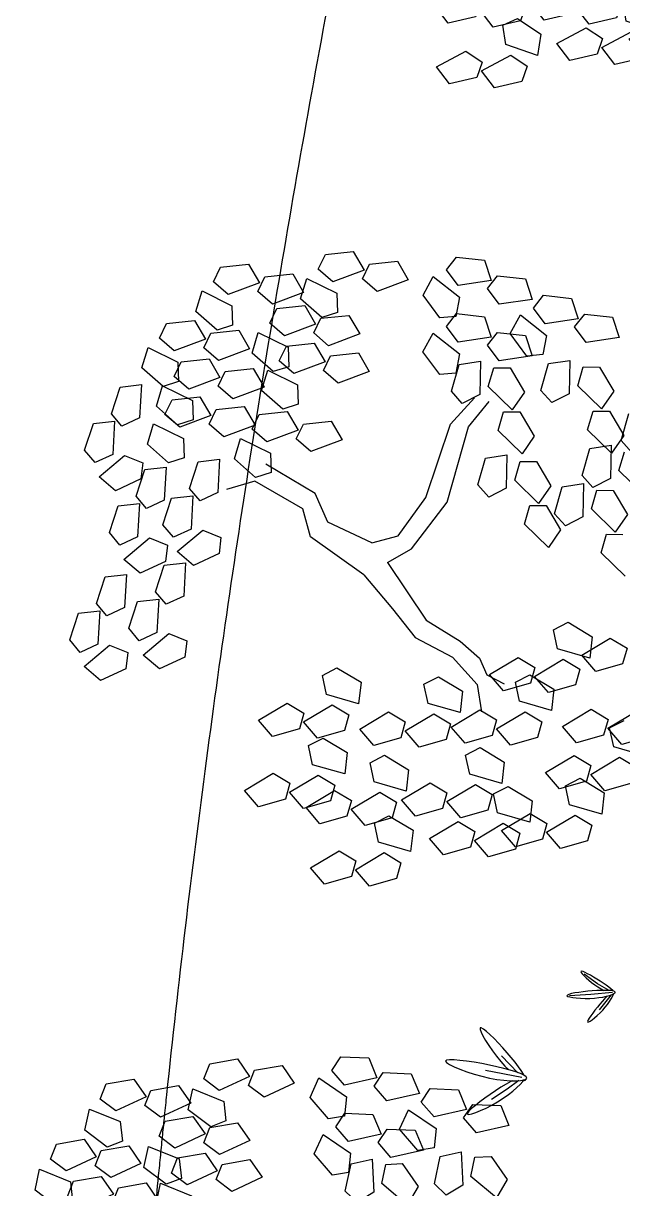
# Model space of a CAD drawing. Extents: x 302512 to 1034855, y -184136 to 410364.
# Drawn here: x 498352 to 504275, y 135762 to 147280 of the extents above; entities that cross this region are included whole.
import ezdxf

# ---------------------------------------------------------------- set-up
doc = ezdxf.new("R2010")
doc.units = 0
doc.header["$MEASUREMENT"] = 0
doc.linetypes.add('ACAD_ISO04W100', pattern=[30.5, 24, -3, 0.5, -3])
for name, color, linetype in [('F', 5, 'Continuous'), ('TREE2', 84, 'Continuous'), ('WZ', 2, 'Continuous'), ('坐椅', 7, 'Continuous'), ('树', 80, 'Continuous'), ('红线', 20, 'Continuous'), ('绿化', 97, 'Continuous'), ('绿地', 3, 'Continuous'), ('道路线', 161, 'Continuous')]:
    doc.layers.add(name, color=color, linetype=linetype)
doc.styles.add('DIM', font='txt')
doc.styles.add('DIM_FONT', font='SIMPLEX.shx', dxfattribs={"width": 0.8})

# ---------------------------------------------------------------- blocks, each defined once
blk = doc.blocks.new('_F43BVI')
at = {"layer": '绿地'}
for p, q in [((-0.4138, -0.6743), (-0.4261, -0.6845)), ((-0.4017, -0.6648), (-0.4138, -0.6743)), ((-0.3648, -0.6504), (-0.4068, -0.6884)), ((-0.3901, -0.656), (-0.4017, -0.6648)), ((-0.3793, -0.6483), (-0.3901, -0.656)), ((-0.382, -0.6808), (-0.3723, -0.6715)), ((-0.3695, -0.6418), (-0.3793, -0.6483)), ((-0.3525, -0.6404), (-0.3728, -0.7286)), ((-0.361, -0.6368), (-0.3695, -0.6418)), ((-0.3577, -0.6351), (-0.361, -0.6368)), ((-0.343, -0.6387), (-0.3466, -0.636)), ((-0.3456, -0.6647), (-0.3441, -0.6679)), ((-0.3454, -0.6485), (-0.3257, -0.6776)), ((-0.3441, -0.6679), (-0.3379, -0.6796)), ((-0.3363, -0.645), (-0.343, -0.6387)), ((-0.3287, -0.6533), (-0.3363, -0.645)), ((-0.3206, -0.6633), (-0.3287, -0.6533)), ((-0.3257, -0.6776), (-0.3015, -0.7159)), ((-0.3123, -0.6748), (-0.3206, -0.6633)), ((-0.3039, -0.6876), (-0.3123, -0.6748)), ((-0.4675, -0.723), (-0.4734, -0.73)), ((-0.4593, -0.7145), (-0.4675, -0.723)), ((-0.4068, -0.6884), (-0.4625, -0.7286)), ((-0.4493, -0.705), (-0.4593, -0.7145)), ((-0.4567, -0.7318), (-0.4454, -0.7258)), ((-0.4381, -0.6949), (-0.4493, -0.705)), ((-0.4454, -0.7258), (-0.4329, -0.7184)), ((-0.4261, -0.6845), (-0.4381, -0.6949)), ((-0.4329, -0.7184), (-0.4197, -0.7098)), ((-0.4197, -0.7098), (-0.4064, -0.7005)), ((-0.4064, -0.7005), (-0.3936, -0.6907)), ((-0.3936, -0.6907), (-0.382, -0.6808)), ((-0.3379, -0.6796), (-0.3307, -0.6922)), ((-0.3307, -0.6922), (-0.3228, -0.7055)), ((-0.3228, -0.7055), (-0.3143, -0.719)), ((-0.3143, -0.719), (-0.3056, -0.7322)), ((-0.2959, -0.7015), (-0.3039, -0.6876)), ((-0.2884, -0.7159), (-0.2959, -0.7015)), ((-0.2816, -0.7301), (-0.2884, -0.7159)), ((-0.4734, -0.73), (-0.4766, -0.7352)), ((-0.4766, -0.7352), (-0.4765, -0.738)), ((-0.4765, -0.738), (-0.4728, -0.7382)), ((-0.4728, -0.7382), (-0.466, -0.736)), ((-0.466, -0.736), (-0.4567, -0.7318)), ((-0.3728, -0.7286), (-0.395, -0.8144)), ((-0.3056, -0.7322), (-0.297, -0.7447)), ((-0.297, -0.7447), (-0.2889, -0.7558)), ((-0.2889, -0.7558), (-0.2815, -0.765)), ((-0.2759, -0.7435), (-0.2816, -0.7301)), ((-0.2815, -0.765), (-0.2754, -0.7718)), ((-0.2714, -0.7555), (-0.2759, -0.7435)), ((-0.2754, -0.7718), (-0.2707, -0.7757)), ((-0.2684, -0.7653), (-0.2714, -0.7555)), ((-0.2707, -0.7757), (-0.2679, -0.7759)), ((-0.2672, -0.7723), (-0.2684, -0.7653)), ((-0.2679, -0.7759), (-0.2672, -0.7723)), ((-0.1328, -1.1081), (-0.2083, -1.2437)), ((-0.1808, -1.1083), (-0.2023, -1.1159)), ((-0.1616, -1.1023), (-0.1808, -1.1083)), ((-0.1452, -1.098), (-0.1616, -1.1023)), ((-0.139, -1.0969), (-0.1452, -1.098)), ((-0.1217, -1.1074), (-0.1182, -1.1023)), ((-0.1182, -1.0977), (-0.1215, -1.0962)), ((-0.1165, -1.1097), (-0.1211, -1.1036)), ((-0.1182, -1.1023), (-0.1182, -1.0977)), ((-0.1084, -1.1234), (-0.1165, -1.1097)), ((-0.2998, -1.157), (-0.3231, -1.1683)), ((-0.2751, -1.1456), (-0.2998, -1.157)), ((-0.25, -1.1347), (-0.2751, -1.1456)), ((-0.2256, -1.1247), (-0.25, -1.1347)), ((-0.1579, -1.1187), (-0.2452, -1.1612)), ((-0.2023, -1.1159), (-0.2256, -1.1247)), ((-0.2246, -1.1713), (-0.2007, -1.1605)), ((-0.2007, -1.1605), (-0.1803, -1.1499)), ((-0.1332, -1.1514), (-0.1322, -1.1573)), ((-0.1322, -1.1573), (-0.1275, -1.1796)), ((-0.125, -1.1248), (-0.1066, -1.1821)), ((-0.0999, -1.1407), (-0.1084, -1.1234)), ((-0.0913, -1.161), (-0.0999, -1.1407)), ((-0.0831, -1.1839), (-0.0913, -1.161)), ((-0.3824, -1.205), (-0.3836, -1.2097)), ((-0.3836, -1.2097), (-0.3777, -1.2118)), ((-0.3747, -1.1981), (-0.3824, -1.205)), ((-0.3777, -1.2118), (-0.3654, -1.2115)), ((-0.3616, -1.1893), (-0.3747, -1.1981)), ((-0.3654, -1.2115), (-0.348, -1.2089)), ((-0.3441, -1.1793), (-0.3616, -1.1893)), ((-0.348, -1.2089), (-0.3266, -1.2044)), ((-0.3231, -1.1683), (-0.3441, -1.1793)), ((-0.3266, -1.2044), (-0.3024, -1.1982)), ((-0.3024, -1.1982), (-0.2766, -1.1904)), ((-0.2766, -1.1904), (-0.2502, -1.1814)), ((-0.2502, -1.1814), (-0.2246, -1.1713)), ((-0.1275, -1.1796), (-0.1217, -1.2038)), ((-0.1217, -1.2038), (-0.115, -1.2294)), ((-0.1066, -1.1821), (-0.0848, -1.2567)), ((-0.0754, -1.209), (-0.0831, -1.1839)), ((-0.0688, -1.2357), (-0.0754, -1.209)), ((-0.115, -1.2294), (-0.1075, -1.2556)), ((-0.1075, -1.2556), (-0.0994, -1.2816)), ((-0.0633, -1.263), (-0.0688, -1.2357)), ((-0.0994, -1.2816), (-0.0912, -1.3062)), ((-0.0912, -1.3062), (-0.0831, -1.3284)), ((-0.059, -1.2896), (-0.0633, -1.263)), ((-0.0559, -1.3144), (-0.059, -1.2896)), ((-0.0831, -1.3284), (-0.0754, -1.3471)), ((-0.0754, -1.3471), (-0.0685, -1.3613)), ((-0.0542, -1.3362), (-0.0559, -1.3144)), ((-0.0552, -1.366), (-0.054, -1.3538)), ((-0.054, -1.3538), (-0.0542, -1.3362)), ((-0.0685, -1.3613), (-0.0626, -1.3698)), ((-0.0626, -1.3698), (-0.0581, -1.3716)), ((-0.0581, -1.3716), (-0.0552, -1.366))]:
    blk.add_line(p, q, dxfattribs=at)
for points in [[(-0.3852, -0.7182), (-0.3896, -0.7368), (-0.3935, -0.7554), (-0.3968, -0.7733), (-0.3994, -0.7896), (-0.4011, -0.8037), (-0.4016, -0.8147), (-0.4009, -0.8219), (-0.3988, -0.8245), (-0.3951, -0.8221), (-0.3902, -0.815), (-0.3844, -0.8042), (-0.378, -0.7903), (-0.3714, -0.7741), (-0.365, -0.7563), (-0.3591, -0.7377), (-0.3541, -0.7191), (-0.3502, -0.7012), (-0.3475, -0.6843), (-0.3459, -0.669), (-0.3452, -0.6556), (-0.3455, -0.6444), (-0.3466, -0.6359), (-0.3485, -0.6305), (-0.3511, -0.6286), (-0.3543, -0.6304), (-0.358, -0.6356), (-0.3622, -0.6439), (-0.3666, -0.6549), (-0.3713, -0.6682), (-0.376, -0.6835), (-0.3807, -0.7002)], [(-0.2239, -1.2205), (-0.2399, -1.2491), (-0.2552, -1.278), (-0.2692, -1.3058), (-0.2812, -1.3315), (-0.2907, -1.3538), (-0.2968, -1.3717), (-0.2991, -1.3839), (-0.2968, -1.3892), (-0.2896, -1.3869), (-0.2782, -1.3777), (-0.2634, -1.3626), (-0.2463, -1.3427), (-0.2277, -1.3192), (-0.2087, -1.293), (-0.1902, -1.2652), (-0.173, -1.237), (-0.1581, -1.2092), (-0.1456, -1.1828), (-0.1356, -1.1584), (-0.1281, -1.1365), (-0.1233, -1.118), (-0.1211, -1.1036), (-0.1216, -1.0937), (-0.125, -1.0893), (-0.1311, -1.0907), (-0.1397, -1.0975), (-0.1505, -1.1092), (-0.1631, -1.1253), (-0.177, -1.145), (-0.1921, -1.1678), (-0.2078, -1.1932)]]:
    blk.add_lwpolyline(points, close=True, dxfattribs=at)
at = {"style": 'DIM_FONT', "width": 0.7, "flags": 9}
for tag in ['YSIZE', 'XSIZE']:
    blk.add_attdef(tag, (0, 0), '', height=0.5, dxfattribs=at)
blk = doc.blocks.new('ZU')
at = {"layer": '绿地', "xscale": 1.5, "yscale": 1.5, "zscale": 0.001, "rotation": 260.5308552460376}
blk.add_blockref('_F43BVI', (-0.8522, 0.1655), dxfattribs=at)
blk = doc.blocks.new('A$C0B5A7686')
at = {"layer": '树', "linetype": 'ByBlock', "xscale": 640, "yscale": 640, "zscale": 640, "rotation": 151.15692544915}
blk.add_blockref('ZU', (642.8, 1492.6), dxfattribs=at)
blk = doc.blocks.new('A$C750B0621')
at = {"layer": '树'}
blk.add_blockref('A$C0B5A7686', (0, 0), dxfattribs=at)
blk = doc.blocks.new('A$C5AB93D8E')
at = {"layer": '绿化', "xscale": 0.8, "yscale": 0.8, "zscale": 0.8}
blk.add_blockref('A$C750B0621', (0, 0), dxfattribs=at)
blk = doc.blocks.new('A$C68DB62A4')
at = {"layer": '绿化', "rotation": 236.3690562220917}
blk.add_blockref('A$C5AB93D8E', (801.7, 2393.5), dxfattribs=at)
blk = doc.blocks.new('_F37GYG')
at = {"layer": '绿化', "linetype": 'ByBlock', "xscale": 0.2867748092958204, "yscale": 0.2867748092958204, "zscale": 0.2867748092958204}
blk.add_blockref('A$C68DB62A4', (-306.1, -300.5), dxfattribs=at)
at = {"style": 'DIM_FONT', "width": 0.8, "flags": 9}
for tag in ['YSIZE', 'XSIZE']:
    blk.add_attdef(tag, (0, 0), '', height=0.5, dxfattribs=at)
blk = doc.blocks.new('M_F18')
for p, q in [((752.7, 1600.2), (818, 1456.4)), ((862.8, 1599.9), (838, 1413.8)), ((738.9, 1365), (619.7, 1510.1)), ((891.2, 1453.7), (933.1, 1555.2)), ((1024.2, 1543.8), (1089.5, 1400)), ((735.2, 1375.1), (681.4, 1449.5)), ((818, 1456.4), (738.9, 1365)), ((1010.4, 1308.6), (891.2, 1453.7)), ((235.6, 1304), (277.5, 1405.5)), ((277.5, 1405.5), (368.6, 1394.1)), ((368.6, 1394.1), (433.9, 1250.3)), ((838, 1413.8), (735.2, 1375.1)), ((1089.5, 1400), (1010.4, 1308.6)), ((1040.7, 1252.4), (1101.3, 1398.2)), ((1101.3, 1398.2), (1222.1, 1402.8)), ((1222.1, 1402.8), (1197.3, 1216.6)), ((-595.7, 1364.6), (-705.3, 1212.1)), ((-121.9, 1334.4), (-231.6, 1181.9)), ((647.4, 1257.2), (689.3, 1358.8)), ((689.3, 1358.8), (780.4, 1347.4)), ((780.4, 1347.4), (845.7, 1203.6)), ((1250.6, 1256.5), (1292.4, 1358.1)), ((1292.4, 1358.1), (1383.5, 1346.6)), ((1383.5, 1346.6), (1448.9, 1202.8)), ((-817.1, 1269.4), (-875.2, 1198.3)), ((-590.1, 1195.5), (-467.9, 1295.6)), ((-467.9, 1295.6), (-359.2, 1242.6)), ((-340.4, 1196.3), (-352.8, 1287.3)), ((354.8, 1158.9), (235.6, 1304)), ((433.9, 1250.3), (354.8, 1158.9)), ((766.6, 1112.1), (647.4, 1257.2)), ((918.9, 1200.8), (960.8, 1302.3)), ((960.8, 1302.3), (1051.9, 1290.9)), ((1094.6, 1178), (1040.7, 1252.4)), ((1051.9, 1290.9), (1117.2, 1147.1)), ((1369.8, 1111.4), (1250.6, 1256.5)), ((-875.2, 1198.3), (-1031.7, 1219.3)), ((-1027.5, 1108.9), (-905.3, 1209)), ((-905.3, 1209), (-796.6, 1156)), ((-705.3, 1212.1), (-814.2, 1226.5)), ((-577.7, 1104.5), (-590.1, 1195.5)), ((-359.2, 1242.6), (-468.8, 1090.2)), ((-231.6, 1181.9), (-340.4, 1196.3)), ((182.1, 1055.2), (242.6, 1201.1)), ((242.6, 1201.1), (363.4, 1205.6)), ((363.4, 1205.6), (338.6, 1019.5)), ((845.7, 1203.6), (766.6, 1112.1)), ((1038.1, 1055.7), (918.9, 1200.8)), ((1197.3, 1216.6), (1094.6, 1178)), ((1448.9, 1202.8), (1369.8, 1111.4)), ((-1264.8, 1017.1), (-1142.6, 1117.2)), ((-1142.6, 1117.2), (-1033.9, 1064.2)), ((-796.6, 1156), (-906.2, 1003.5)), ((-839.4, 1147), (-653.1, 1170.9)), ((-803.9, 1031.4), (-839.4, 1147)), ((-653.1, 1170.9), (-589.3, 1081.5)), ((391.9, 1059.4), (433.8, 1160.9)), ((433.8, 1160.9), (524.9, 1149.5)), ((524.9, 1149.5), (590.2, 1005.7)), ((1117.2, 1147.1), (1038.1, 1055.7)), ((-1554.2, 1048.2), (-1446.3, 1102.8)), ((-1446.3, 1102.8), (-1391.2, 923.2)), ((-1033.9, 1064.2), (-1143.5, 911.8)), ((-1015.1, 1017.9), (-1027.5, 1108.9)), ((-589.3, 1081.5), (-647.4, 1010.4)), ((-468.8, 1090.2), (-577.7, 1104.5)), ((235.9, 980.8), (182.1, 1055.2)), ((511.1, 914.2), (391.9, 1059.4)), ((1278.3, 1003.6), (1320.2, 1105.2)), ((1320.2, 1105.2), (1411.3, 1093.8)), ((1411.3, 1093.8), (1476.6, 950)), ((-1548.4, 890.4), (-1554.2, 1048.2)), ((-1252.4, 926.1), (-1264.8, 1017.1)), ((-906.2, 1003.5), (-1015.1, 1017.9)), ((-647.4, 1010.4), (-803.9, 1031.4)), ((-602.9, 1025.1), (-416.6, 1049)), ((-567.4, 909.5), (-602.9, 1025.1)), ((-416.6, 1049), (-352.8, 959.6)), ((338.6, 1019.5), (235.9, 980.8)), ((506.2, 886.3), (566.8, 1032.2)), ((590.2, 1005.7), (511.1, 914.2)), ((566.8, 1032.2), (687.6, 1036.7)), ((687.6, 1036.7), (662.8, 850.6)), ((716.1, 890.4), (757.9, 992)), ((757.9, 992), (849, 980.6)), ((1145.9, 858.1), (1206.5, 1003.9)), ((1206.5, 1003.9), (1327.3, 1008.5)), ((1397.5, 858.5), (1278.3, 1003.6)), ((1327.3, 1008.5), (1302.5, 822.3)), ((-1391.2, 923.2), (-1468.4, 845.2)), ((-1143.5, 911.8), (-1252.4, 926.1)), ((-449.1, 836.5), (-327, 936.6)), ((-352.8, 959.6), (-410.9, 888.5)), ((-327, 936.6), (-218.3, 883.7)), ((849, 980.6), (914.4, 836.8)), ((1355.8, 862.2), (1397.6, 963.7)), ((1476.6, 950), (1397.5, 858.5)), ((1397.6, 963.7), (1488.7, 952.3)), ((1488.7, 952.3), (1554.1, 808.5)), ((-1624.6, 803.8), (-1516.7, 858.3)), ((-1468.4, 845.2), (-1548.4, 890.4)), ((-1516.7, 858.3), (-1461.6, 678.8)), ((-1277.5, 846.7), (-1091.3, 870.6)), ((-1091.3, 870.6), (-1027.5, 781.2)), ((-410.9, 888.5), (-567.4, 909.5)), ((-218.3, 883.7), (-327.9, 731.2)), ((419.6, 806.5), (461.5, 908)), ((461.5, 908), (552.6, 896.6)), ((560, 811.9), (506.2, 886.3)), ((552.6, 896.6), (617.9, 752.8)), ((835.2, 745.3), (716.1, 890.4)), ((1199.7, 783.7), (1145.9, 858.1)), ((1474.9, 717.1), (1355.8, 862.2)), ((-1618.8, 645.9), (-1624.6, 803.8)), ((-1242.1, 731.1), (-1277.5, 846.7)), ((-686.4, 744.8), (-564.2, 844.9)), ((-455.5, 791.9), (-565.2, 639.4)), ((-564.2, 844.9), (-455.5, 791.9)), ((-436.8, 745.6), (-449.1, 836.5)), ((538.8, 661.4), (419.6, 806.5)), ((662.8, 850.6), (560, 811.9)), ((914.4, 836.8), (835.2, 745.3)), ((953.1, 670.4), (1013.6, 816.3)), ((1013.6, 816.3), (1134.5, 820.8)), ((1134.5, 820.8), (1109.7, 634.7)), ((1302.5, 822.3), (1199.7, 783.7)), ((1554.1, 808.5), (1474.9, 717.1)), ((-1085.6, 710.1), (-1242.1, 731.1)), ((-1027.5, 781.2), (-1085.6, 710.1)), ((-674, 653.8), (-686.4, 744.8)), ((-327.9, 731.2), (-436.8, 745.6)), ((617.9, 752.8), (538.8, 661.4)), ((543.4, 647.7), (578.4, 750.9)), ((743.8, 637.6), (785.6, 739.1)), ((785.6, 739.1), (876.7, 727.7)), ((876.7, 727.7), (942.1, 583.9)), ((1162.9, 674.5), (1204.8, 776.1)), ((1204.8, 776.1), (1295.9, 764.7)), ((1295.9, 764.7), (1361.2, 620.9)), ((-1461.6, 678.8), (-1538.9, 600.8)), ((-1490.8, 532.7), (-1397.2, 695.5)), ((-1397.2, 695.5), (-1287.4, 692.2)), ((-1287.4, 692.2), (-1265.9, 602.9)), ((-948.7, 611.4), (-826.5, 711.5)), ((-717.8, 658.5), (-827.4, 506)), ((-826.5, 711.5), (-717.8, 658.5)), ((1006.9, 596), (953.1, 670.4)), ((1282.1, 529.4), (1162.9, 674.5)), ((1383.5, 609.3), (1425.3, 710.9)), ((1425.3, 710.9), (1516.4, 699.5)), ((1516.4, 699.5), (1581.8, 555.6)), ((-1538.9, 600.8), (-1618.8, 645.9)), ((-1379, 578.7), (-1271.1, 633.3)), ((-1265.9, 602.9), (-1377.3, 491)), ((-1271.1, 633.3), (-1216, 453.7)), ((-1185.9, 519.6), (-1063.7, 619.7)), ((-1063.7, 619.7), (-955, 566.7)), ((-936.3, 520.4), (-948.7, 611.4)), ((-699.2, 574.3), (-512.9, 598.2)), ((-565.2, 639.4), (-674, 653.8)), ((-512.9, 598.2), (-449.1, 508.8)), ((376.9, 469.3), (455.7, 591.5)), ((455.7, 591.5), (543.4, 647.7)), ((473.2, 441.1), (604.7, 600.7)), ((604.7, 600.7), (753.5, 647.7)), ((862.9, 492.4), (743.8, 637.6)), ((1109.7, 634.7), (1006.9, 596)), ((1361.2, 620.9), (1282.1, 529.4)), ((1502.6, 464.2), (1383.5, 609.3)), ((-1694.4, 531.8), (-1586.4, 586.3)), ((-1688.5, 373.9), (-1694.4, 531.8)), ((-1586.4, 586.3), (-1531.3, 406.8)), ((-1377.3, 491), (-1490.8, 532.7)), ((-1373.2, 420.9), (-1379, 578.7)), ((-955, 566.7), (-1064.7, 414.3)), ((-663.7, 458.7), (-699.2, 574.3)), ((593.9, 379.3), (654.5, 525.2)), ((654.5, 525.2), (775.3, 529.7)), ((775.3, 529.7), (750.5, 343.6)), ((942.1, 583.9), (862.9, 492.4)), ((1581.8, 555.6), (1502.6, 464.2)), ((-1173.6, 428.6), (-1185.9, 519.6)), ((-827.4, 506), (-936.3, 520.4)), ((-449.1, 508.8), (-507.2, 437.7)), ((289.2, 262.9), (376.9, 469.3)), ((803.7, 383.5), (845.6, 485)), ((845.6, 485), (936.7, 473.6)), ((936.7, 473.6), (1002, 329.8)), ((1190.6, 421.7), (1232.5, 523.2)), ((1232.5, 523.2), (1323.6, 511.8)), ((1323.6, 511.8), (1388.9, 368)), ((-1531.3, 406.8), (-1608.6, 328.8)), ((-1293.3, 375.7), (-1373.2, 420.9)), ((-1216, 453.7), (-1293.3, 375.7)), ((-1064.7, 414.3), (-1173.6, 428.6)), ((-823.7, 337.9), (-981.4, 431.8)), ((-507.2, 437.7), (-663.7, 458.7)), ((394.4, 215.9), (473.2, 441.1)), ((1309.8, 276.5), (1190.6, 421.7)), ((-1764.8, 287.3), (-1656.9, 341.8)), ((-1608.6, 328.8), (-1688.5, 373.9)), ((-1656.9, 341.8), (-1601.7, 162.3)), ((-1449.4, 334.3), (-1341.5, 388.8)), ((-1443.6, 176.4), (-1449.4, 334.3)), ((-1341.5, 388.8), (-1286.4, 209.3)), ((-1198.7, 349.2), (-1012.4, 373)), ((-1163.3, 233.6), (-1198.7, 349.2)), ((-1012.4, 373), (-948.7, 283.7)), ((-823.7, 234.6), (-990, 347.3)), ((-385.5, 281.6), (-823.7, 337.9)), ((647.7, 304.9), (593.9, 379.3)), ((750.5, 343.6), (647.7, 304.9)), ((922.9, 238.3), (803.7, 383.5)), ((1002, 329.8), (922.9, 238.3)), ((1388.9, 368), (1309.8, 276.5)), ((1408.8, 219.6), (1469.3, 365.5)), ((1469.3, 365.5), (1590.1, 370.1)), ((1590.1, 370.1), (1565.4, 183.9)), ((-1759, 129.5), (-1764.8, 287.3)), ((-948.7, 283.7), (-1006.7, 212.5)), ((-96.3, 122), (-385.5, 281.6)), ((0, 0), (289.2, 262.9)), ((1075.7, 144.6), (1136.3, 290.5)), ((1136.3, 290.5), (1257.1, 295.1)), ((1257.1, 295.1), (1232.3, 108.9)), ((1618.6, 223.8), (1660.5, 325.3)), ((1660.5, 325.3), (1751.6, 313.9)), ((1751.6, 313.9), (1816.9, 170.1)), ((-1286.4, 209.3), (-1363.7, 131.3)), ((-1315.6, 63.2), (-1222, 226)), ((-1222, 226), (-1112.2, 222.7)), ((-1006.7, 212.5), (-1163.3, 233.6)), ((-1112.2, 222.7), (-1090.7, 133.5)), ((-394.4, 159.5), (-823.7, 234.6)), ((254.2, 65.7), (394.4, 215.9)), ((831.5, 130.6), (873.3, 232.1)), ((873.3, 232.1), (964.4, 220.7)), ((964.4, 220.7), (1029.7, 76.9)), ((1285.6, 148.8), (1327.4, 250.3)), ((1327.4, 250.3), (1418.5, 238.9)), ((1462.6, 145.2), (1408.8, 219.6)), ((1418.5, 238.9), (1483.9, 95.1)), ((1737.8, 78.7), (1618.6, 223.8)), ((-1601.7, 162.3), (-1679, 84.3)), ((-1631, 16.2), (-1537.3, 179)), ((-1537.3, 179), (-1427.6, 175.7)), ((-1363.7, 131.3), (-1443.6, 176.4)), ((-1427.6, 175.7), (-1406, 86.5)), ((-1090.7, 133.5), (-1202.1, 21.5)), ((-157.7, 37.5), (-394.4, 159.5)), ((1129.6, 70.2), (1075.7, 144.6)), ((1404.8, 3.7), (1285.6, 148.8)), ((1565.4, 183.9), (1462.6, 145.2)), ((1816.9, 170.1), (1737.8, 78.7)), ((-1679, 84.3), (-1759, 129.5)), ((-1406, 86.5), (-1517.5, -25.5)), ((0, 0), (-96.3, 122)), ((87.7, -122.2), (254.2, 65.7)), ((950.6, -14.6), (831.5, 130.6)), ((1029.7, 76.9), (950.6, -14.6)), ((1232.3, 108.9), (1129.6, 70.2)), ((1483.9, 95.1), (1404.8, 3.7)), ((1646.3, -29.1), (1688.2, 72.4)), ((1688.2, 72.4), (1779.3, 61)), ((-1517.5, -25.5), (-1631, 16.2)), ((-1202.1, 21.5), (-1315.6, 63.2)), ((-96.3, -103.4), (-157.7, 37.5)), ((1779.3, 61), (1844.6, -82.8)), ((628.9, -193.4), (689.4, -47.5)), ((689.4, -47.5), (810.3, -43)), ((810.3, -43), (785.5, -229.1)), ((1092.5, -66.3), (1213.3, -61.7)), ((1213.3, -61.7), (1188.5, -247.9)), ((1313.3, -104.1), (1355.1, -2.5)), ((1355.1, -2.5), (1446.2, -14)), ((1446.2, -14), (1511.6, -157.8)), ((1765.5, -174.2), (1646.3, -29.1)), ((-1685.7, -196.4), (-1591.8, -120.3)), ((-1591.8, -120.3), (-1500, -284.1)), ((-96.3, -103.4), (-175.2, -366.3)), ((87.7, -122.2), (-78.8, -450.8)), ((838.7, -189.3), (880.6, -87.7)), ((880.6, -87.7), (971.7, -99.1)), ((971.7, -99.1), (1037, -243)), ((1031.9, -212.2), (1092.5, -66.3)), ((1241.7, -208), (1283.6, -106.5)), ((1283.6, -106.5), (1374.7, -117.9)), ((1432.5, -249.2), (1313.3, -104.1)), ((1374.7, -117.9), (1440, -261.7)), ((1844.6, -82.8), (1765.5, -174.2)), ((-1646.7, -349.4), (-1685.7, -196.4)), ((682.7, -267.8), (628.9, -193.4)), ((957.9, -334.4), (838.7, -189.3)), ((1511.6, -157.8), (1432.5, -249.2)), ((-1142.6, -337.1), (-1048.6, -261)), ((-1048.6, -261), (-956.8, -424.8)), ((785.5, -229.1), (682.7, -267.8)), ((1037, -243), (957.9, -334.4)), ((1085.7, -286.6), (1031.9, -212.2)), ((1188.5, -247.9), (1085.7, -286.6)), ((1360.9, -353.1), (1241.7, -208)), ((1440, -261.7), (1360.9, -353.1)), ((-1500, -284.1), (-1559, -376.7)), ((-1702.9, -450.2), (-1609, -374.1)), ((-1559, -376.7), (-1646.7, -349.4)), ((-1609, -374.1), (-1517.2, -537.9)), ((-1344.1, -421.6), (-1250.1, -345.5)), ((-1250.1, -345.5), (-1158.3, -509.3)), ((-1103.5, -490.2), (-1142.6, -337.1)), ((-739.6, -431), (-645.6, -354.9)), ((-645.6, -354.9), (-553.8, -518.8)), ((-175.2, -366.3), (-324.2, -460)), ((866.4, -442.1), (908.3, -340.6)), ((908.3, -340.6), (999.4, -352)), ((999.4, -352), (1064.7, -495.8)), ((1269.5, -460.9), (1311.3, -359.4)), ((1311.3, -359.4), (1402.4, -370.8)), ((1402.4, -370.8), (1467.7, -514.6)), ((-1663.9, -603.3), (-1702.9, -450.2)), ((-1305, -574.6), (-1344.1, -421.6)), ((-956.8, -424.8), (-1015.9, -517.4)), ((-700.5, -584.1), (-739.6, -431)), ((-78.8, -450.8), (-227.8, -516.5)), ((985.6, -587.3), (866.4, -442.1)), ((-1514.8, -686.9), (-1457.7, -508)), ((-1457.7, -508), (-1349.7, -488)), ((-1349.7, -488), (-1309.8, -570.7)), ((-1158.3, -509.3), (-1217.4, -601.9)), ((-1159.7, -590.9), (-1065.8, -514.8)), ((-1015.9, -517.4), (-1103.5, -490.2)), ((-1065.8, -514.8), (-974, -678.6)), ((-553.8, -518.8), (-612.8, -611.3)), ((-324.2, -460), (-446.8, -760.6)), ((-227.8, -516.5), (-341.7, -807.4)), ((1064.7, -495.8), (985.6, -587.3)), ((1388.6, -606), (1269.5, -460.9)), ((1467.7, -514.6), (1388.6, -606)), ((-1517.2, -537.9), (-1576.2, -630.5)), ((-1309.8, -570.7), (-1395.1, -703.7)), ((-1217.4, -601.9), (-1305, -574.6)), ((-612.8, -611.3), (-700.5, -584.1)), ((-1576.2, -630.5), (-1663.9, -603.3)), ((-1361.2, -675.4), (-1267.3, -599.3)), ((-1267.3, -599.3), (-1175.5, -763.1)), ((-1120.7, -744), (-1159.7, -590.9)), ((-971.7, -827.6), (-914.5, -648.7)), ((-914.5, -648.7), (-806.6, -628.7)), ((-806.6, -628.7), (-766.7, -711.4)), ((-756.7, -684.9), (-662.8, -608.8)), ((-662.8, -608.8), (-571, -772.6)), ((-1528.1, -769.1), (-1434.1, -693)), ((-1395.1, -703.7), (-1514.8, -686.9)), ((-1434.1, -693), (-1342.3, -856.8)), ((-1322.2, -828.4), (-1361.2, -675.4)), ((-1116.1, -733.2), (-1008.1, -713.2)), ((-974, -678.6), (-1033, -771.2)), ((-1008.1, -713.2), (-968.2, -795.9)), ((-766.7, -711.4), (-851.9, -844.4)), ((-717.7, -837.9), (-756.7, -684.9)), ((-1489, -922.2), (-1528.1, -769.1)), ((-1175.5, -763.1), (-1234.5, -855.7)), ((-1173.2, -912.1), (-1116.1, -733.2)), ((-1033, -771.2), (-1120.7, -744)), ((-571, -772.6), (-630, -865.2)), ((-568.7, -921.6), (-511.5, -742.7)), ((-511.5, -742.7), (-403.6, -722.7)), ((-403.6, -722.7), (-363.7, -805.4)), ((-1234.5, -855.7), (-1322.2, -828.4)), ((-968.2, -795.9), (-1053.4, -928.8)), ((-851.9, -844.4), (-971.7, -827.6)), ((-967.4, -909.8), (-873.4, -833.7)), ((-873.4, -833.7), (-781.6, -997.5)), ((-748.2, -928.6), (-654.2, -852.5)), ((-630, -865.2), (-717.7, -837.9)), ((-654.2, -852.5), (-562.4, -1016.3)), ((-363.7, -805.4), (-448.9, -938.3)), ((-341.7, -807.4), (-271.7, -957.7)), ((-1342.3, -856.8), (-1401.4, -949.4)), ((-1053.4, -928.8), (-1173.2, -912.1)), ((-928.4, -1062.9), (-967.4, -909.8)), ((-1545.3, -1022.9), (-1451.3, -946.8)), ((-1401.4, -949.4), (-1489, -922.2)), ((-1451.3, -946.8), (-1359.5, -1110.6)), ((-1168.9, -1022.5), (-1074.9, -946.4)), ((-1074.9, -946.4), (-983.1, -1110.2)), ((-709.2, -1081.6), (-748.2, -928.6)), ((-448.9, -938.3), (-568.7, -921.6)), ((-25.7, -1055.6), (-0.3, -948.8)), ((-0.3, -948.8), (91.4, -945.7)), ((91.4, -945.7), (178.6, -1077.4)), ((-1506.2, -1176), (-1545.3, -1022.9)), ((-1129.9, -1175.5), (-1168.9, -1022.5)), ((-781.6, -997.5), (-840.7, -1090.1)), ((-562.4, -1016.3), (-621.5, -1108.9)), ((-434.5, -1021.5), (-247.5, -1003.8)), ((-402.9, -1138.3), (-434.5, -1021.5)), ((-247.5, -1003.8), (-186.7, -1095.2)), ((604.2, -1052), (695.9, -1048.9)), ((695.9, -1048.9), (783.1, -1180.6)), ((-1359.5, -1110.6), (-1418.5, -1203.2)), ((-1357.2, -1259.6), (-1300.1, -1080.7)), ((-1300.1, -1080.7), (-1192.1, -1060.7)), ((-1192.1, -1060.7), (-1152.2, -1143.4)), ((-983.1, -1110.2), (-1042.2, -1202.8)), ((-984.6, -1163.6), (-890.6, -1087.5)), ((-840.7, -1090.1), (-928.4, -1062.9)), ((-890.6, -1087.5), (-798.8, -1251.3)), ((-765.4, -1182.4), (-671.4, -1106.3)), ((-621.5, -1108.9), (-709.2, -1081.6)), ((-671.4, -1106.3), (-579.6, -1270.1)), ((-186.7, -1095.2), (-247.1, -1164.4)), ((114.9, -1180.2), (-25.7, -1055.6)), ((178.6, -1077.4), (114.9, -1180.2)), ((170, -1124.8), (357, -1107)), ((357, -1107), (417.8, -1198.4)), ((578.8, -1158.9), (604.2, -1052)), ((-1418.5, -1203.2), (-1506.2, -1176)), ((-1152.2, -1143.4), (-1237.4, -1276.4)), ((-1042.2, -1202.8), (-1129.9, -1175.5)), ((-945.5, -1316.7), (-984.6, -1163.6)), ((-247.1, -1164.4), (-402.9, -1138.3)), ((-209.3, -1139.8), (-22.3, -1122.1)), ((-177.6, -1256.5), (-209.3, -1139.8)), ((-22.3, -1122.1), (38.5, -1213.5)), ((201.6, -1241.5), (170, -1124.8)), ((719.4, -1283.4), (578.8, -1158.9)), ((783.1, -1180.6), (719.4, -1283.4)), ((-1186.1, -1276.3), (-1092.1, -1200.2)), ((-1092.1, -1200.2), (-1000.3, -1364)), ((-796.5, -1400.3), (-739.4, -1221.4)), ((-726.4, -1335.4), (-765.4, -1182.4)), ((-739.4, -1221.4), (-631.4, -1201.4)), ((-631.4, -1201.4), (-591.5, -1284.1)), ((-577.3, -1419.1), (-520.2, -1240.2)), ((-520.2, -1240.2), (-412.2, -1220.2)), ((-412.2, -1220.2), (-372.3, -1302.9)), ((38.5, -1213.5), (-21.9, -1282.7)), ((62, -1346.5), (87.4, -1239.7)), ((87.4, -1239.7), (179.1, -1236.6)), ((179.1, -1236.6), (266.3, -1368.3)), ((357.4, -1267.6), (201.6, -1241.5)), ((417.8, -1198.4), (357.4, -1267.6)), ((395.2, -1243.1), (582.2, -1225.3)), ((426.9, -1359.8), (395.2, -1243.1)), ((582.2, -1225.3), (643, -1316.7)), ((-1237.4, -1276.4), (-1357.2, -1259.6)), ((-1147, -1429.4), (-1186.1, -1276.3)), ((-798.8, -1251.3), (-857.9, -1343.9)), ((-591.5, -1284.1), (-676.8, -1417.1)), ((-579.6, -1270.1), (-638.7, -1362.7)), ((-372.3, -1302.9), (-457.6, -1435.8)), ((-346.8, -1312.4), (-159.9, -1294.7)), ((-315.2, -1429.1), (-346.8, -1312.4)), ((-21.9, -1282.7), (-177.6, -1256.5)), ((-159.9, -1294.7), (-99, -1386.1)), ((-1000.3, -1364), (-1059.4, -1456.6)), ((-998, -1513), (-940.9, -1334.1)), ((-857.9, -1343.9), (-945.5, -1316.7)), ((-940.9, -1334.1), (-832.9, -1314.1)), ((-832.9, -1314.1), (-793, -1396.8)), ((-638.7, -1362.7), (-726.4, -1335.4)), ((202.6, -1471.1), (62, -1346.5)), ((266.3, -1368.3), (202.6, -1471.1)), ((582.6, -1385.9), (426.9, -1359.8)), ((643, -1316.7), (582.6, -1385.9)), ((692.9, -1478), (718.2, -1371.1)), ((718.2, -1371.1), (810, -1368)), ((810, -1368), (897.1, -1499.8)), ((-1059.4, -1456.6), (-1147, -1429.4)), ((-793, -1396.8), (-878.3, -1529.8)), ((-676.8, -1417.1), (-796.5, -1400.3)), ((-457.6, -1435.8), (-577.3, -1419.1)), ((-350.8, -1446.3), (-259.1, -1443.2)), ((-159.4, -1455.3), (-315.2, -1429.1)), ((-259.1, -1443.2), (-171.9, -1575)), ((-99, -1386.1), (-159.4, -1455.3)), ((-121.6, -1430.7), (65.3, -1413)), ((-90, -1547.4), (-121.6, -1430.7)), ((65.3, -1413), (126.2, -1504.4)), ((284, -1443.9), (471, -1426.1)), ((471, -1426.1), (531.8, -1517.5)), ((-785, -1519.1), (-598.1, -1501.3)), ((-598.1, -1501.3), (-537.2, -1592.7)), ((-376.2, -1553.2), (-350.8, -1446.3)), ((126.2, -1504.4), (65.8, -1573.6)), ((315.7, -1560.6), (284, -1443.9)), ((833.4, -1602.5), (692.9, -1478)), ((897.1, -1499.8), (833.4, -1602.5)), ((-878.3, -1529.8), (-998, -1513)), ((-753.4, -1635.8), (-785, -1519.1)), ((-235.6, -1677.7), (-376.2, -1553.2)), ((-171.9, -1575), (-235.6, -1677.7)), ((65.8, -1573.6), (-90, -1547.4)), ((471.4, -1586.7), (315.7, -1560.6)), ((531.8, -1517.5), (471.4, -1586.7)), ((509.2, -1562.2), (696.2, -1544.4)), ((540.9, -1678.9), (509.2, -1562.2)), ((696.2, -1544.4), (757, -1635.8)), ((-597.6, -1661.9), (-753.4, -1635.8)), ((-537.2, -1592.7), (-597.6, -1661.9)), ((-559.8, -1637.4), (-372.8, -1619.6)), ((-528.2, -1754.1), (-559.8, -1637.4)), ((-372.8, -1619.6), (-312, -1711)), ((757, -1635.8), (696.7, -1705)), ((696.7, -1705), (540.9, -1678.9)), ((-372.4, -1780.2), (-528.2, -1754.1)), ((-312, -1711), (-372.4, -1780.2))]:
    blk.add_line(p, q)
at = {"width": 0.8, "flags": 9}
for tag in ['XSIZE', 'YSIZE']:
    blk.add_attdef(tag, (0, 0), '', height=0.5, dxfattribs=at)
at = {"style": 'DIM', "flags": 1}
for tag in ['YVALUE', 'XVALUE']:
    blk.add_attdef(tag, (0, 0), '', height=0.02, dxfattribs=at)
blk = doc.blocks.new('Z')
at = {"layer": 'TREE2', "xscale": 1.755, "yscale": 1.755, "zscale": 1.755}
blk.add_blockref('M_F18', (0, 0), dxfattribs=at)

msp = doc.modelspace()

# ---------------------------------------------------------------- linework, layer by layer
at = {"layer": 'F'}
for points in [[(500154, 122387, 0.169135), (512435, 143645, 0.169135)], [(500487, 121096, 0.173399), (513623, 143467, 0.173399)]]:
    msp.add_lwpolyline(points, format="xyb", dxfattribs=at)
at = {"layer": 'WZ'}
msp.add_open_spline([(515262, 346086), (515270, 346053), (515278, 346021), (515452, 345316), (515608, 344680), (515905, 343470), (516045, 342895), (516280, 341925), (516378, 341518), (516566, 340732), (516656, 340352), (516814, 339681), (516883, 339385), (517017, 338806), (517081, 338524), (517207, 337971), (517267, 337700), (517385, 337166), (517442, 336904), (517554, 336385), (517608, 336129), (517715, 335619), (517767, 335366), (517830, 335052), (517842, 334991), (517868, 334862), (517882, 334794), (517909, 334659), (517922, 334591), (517962, 334389), (517988, 334253), (518067, 333847), (518118, 333577), (518269, 332765), (518365, 332225), (518601, 330839), (518734, 329995), (518975, 328310), (519084, 327469), (519276, 325791), (519359, 324953), (519439, 323986), (519449, 323854), (519480, 323459), (519498, 323195), (519526, 322788), (519535, 322643), (519548, 322419), (519553, 322338), (519560, 322221), (519562, 322184), (519566, 322111), (519568, 322074), (519574, 321964), (519577, 321890), (519589, 321670), (519596, 321522), (519616, 321080), (519627, 320784), (519657, 319891), (519670, 319291), (519685, 318085), (519687, 317479), (519680, 316261), (519671, 315649), (519645, 314419), (519628, 313801), (519587, 312558), (519563, 311934), (519509, 310680), (519480, 310049), (519417, 308783), (519384, 308146), (519316, 306867), (519281, 306225), (519211, 304934), (519176, 304285), (519108, 302981), (519075, 302327), (519012, 301011), (518983, 300350), (518952, 299591), (518948, 299496), (518941, 299307), (518937, 299213), (518927, 298929), (518920, 298741), (518900, 298175), (518887, 297799), (518853, 296705), (518832, 295990), (518794, 294565), (518776, 293856), (518740, 292444), (518722, 291742), (518684, 290344), (518664, 289648), (518620, 288265), (518596, 287577), (518540, 286209), (518510, 285529), (518440, 284177), (518400, 283505), (518311, 282169), (518262, 281506), (518150, 280187), (518088, 279533), (517949, 278232), (517873, 277586), (517704, 276304), (517612, 275668), (517495, 274939), (517479, 274841), (517431, 274548), (517398, 274354), (517345, 274054), (517327, 273949), (517291, 273749), (517273, 273654), (517253, 273541), (517249, 273522), (517242, 273484), (517238, 273466), (517228, 273409), (517221, 273371), (517199, 273257), (517185, 273181), (517141, 272954), (517111, 272802), (517019, 272345), (516955, 272039), (516794, 271289), (516694, 270843), (516486, 269948), (516378, 269497), (516155, 268591), (516039, 268135), (515803, 267219), (515682, 266758), (515435, 265830), (515310, 265363), (515056, 264424), (514927, 263951), (514669, 263000), (514539, 262522), (514279, 261558), (514149, 261073), (513891, 260097), (513763, 259605), (513605, 258990), (513575, 258870), (513527, 258681), (513509, 258612), (513478, 258488), (513464, 258432), (513444, 258352), (513438, 258328), (513422, 258263), (513412, 258223), (513392, 258143), (513382, 258103), (513352, 257982), (513332, 257902), (513273, 257662), (513234, 257502), (513117, 257022), (513041, 256702), (512814, 255744), (512668, 255108), (512382, 253837), (512243, 253204), (511970, 251942), (511837, 251312), (511573, 250058), (511443, 249433), (511186, 248188), (511059, 247567), (510805, 246331), (510678, 245715), (510517, 244940), (510484, 244778), (510430, 244521), (510410, 244425), (510381, 244286), (510372, 244242), (510354, 244154), (510345, 244110), (510317, 243979), (510299, 243891), (510243, 243627), (510206, 243451), (510095, 242923), (510020, 242571), (509796, 241514), (509644, 240809), (509199, 238748), (508902, 237391), (508304, 234670), (508003, 233307), (507401, 230573), (507100, 229203), (506504, 226455), (506208, 225077), (505866, 223451), (505815, 223208), (505734, 222820), (505704, 222676), (505647, 222401), (505619, 222270), (505579, 222076), (505566, 222013), (505540, 221888), (505527, 221826), (505489, 221638), (505463, 221513), (505386, 221138), (505335, 220888), (505182, 220139), (505081, 219640), (504779, 218144), (504581, 217148), (504187, 215162), (503991, 214170), (503601, 212193), (503405, 211207), (503160, 209978), (503111, 209733), (503031, 209334), (503001, 209180), (502938, 208868), (502906, 208710), (502859, 208479), (502845, 208406), (502815, 208261), (502801, 208188), (502757, 207970), (502727, 207825), (502639, 207390), (502580, 207099), (502402, 206228), (502283, 205648), (501922, 203906), (501679, 202745), (500942, 199264), (500439, 196945), (498976, 190329), (497991, 186034), (496874, 181299), (496769, 180856), (496454, 179528), (496243, 178642), (495945, 177399), (495859, 177042), (495601, 175972), (495429, 175258), (495184, 174252), (495113, 173960), (494976, 173397), (494911, 173127), (494828, 172788), (494811, 172718), (494777, 172579), (494760, 172509), (494709, 172300), (494675, 172161), (494572, 171743), (494504, 171464), (494299, 170627), (494161, 170068), (493747, 168381), (493470, 167250), (492919, 164982), (492644, 163844), (492102, 161560), (491834, 160415), (491309, 158114), (491051, 156959), (490551, 154640), (490307, 153475), (489840, 151136), (489615, 149961), (489188, 147600), (488985, 146414), (488607, 144029), (488431, 142831), (488110, 140421), (487965, 139210), (487819, 137821), (487802, 137649), (487782, 137448), (487779, 137418), (487773, 137359), (487770, 137330), (487761, 137241), (487755, 137182), (487738, 137005), (487727, 136886), (487693, 136530), (487671, 136292), (487607, 135557), (487567, 135058), (487496, 134053), (487464, 133547), (487412, 132528), (487391, 132016), (487362, 130985), (487353, 130467), (487350, 129424), (487356, 128900), (487384, 127847), (487406, 127317), (487463, 126349), (487495, 125910), (487572, 125030), (487618, 124588), (487682, 124057), (487693, 123969), (487726, 123704), (487750, 123527), (487785, 123272), (487797, 123194), (487813, 123084), (487817, 123052), (487831, 122959), (487841, 122897), (487869, 122712), (487889, 122588), (487949, 122219), (487991, 121973), (488126, 121235), (488225, 120745), (488439, 119771), (488554, 119288), (488800, 118330), (488930, 117855), (489206, 116912), (489351, 116445), (489654, 115520), (489813, 115062), (490142, 114156), (490312, 113707), (490666, 112820), (490848, 112382), (491223, 111515), (491416, 111087), (491812, 110243), (492015, 109826), (492267, 109327), (492312, 109239), (492400, 109067), (492444, 108982), (492512, 108852), (492536, 108805), (492585, 108712), (492609, 108666), (492683, 108527), (492732, 108436), (492879, 108162), (492977, 107981), (493239, 107507), (493403, 107218), (493731, 106649), (493894, 106370), (494221, 105821), (494384, 105552), (494708, 105022), (494869, 104761), (495188, 104249), (495346, 103996), (495659, 103499), (495813, 103255), (496118, 102773), (496268, 102535), (496562, 102066), (496707, 101835), (496991, 101378), (497130, 101152), (497401, 100706), (497534, 100485), (497792, 100048), (497918, 99832), (498162, 99403), (498281, 99190), (498510, 98768), (498622, 98558), (498837, 98140), (498940, 97932), (499140, 97518), (499236, 97312), (499345, 97069), (499361, 97033), (499382, 96985), (499387, 96973), (499398, 96948), (499404, 96936), (499420, 96898), (499430, 96874), (499463, 96799), (499484, 96749), (499548, 96598), (499590, 96496), (499712, 96197), (499790, 95998), (499945, 95589), (500021, 95381), (500172, 94956), (500246, 94739), (500393, 94296), (500466, 94071), (500610, 93613), (500681, 93380), (500822, 92905), (500892, 92664), (501031, 92174), (501100, 91926), (501238, 91421), (501306, 91165), (501443, 90646), (501512, 90383), (501649, 89850), (501717, 89581), (501855, 89035), (501924, 88758), (502064, 88200), (502135, 87917), (502277, 87347), (502349, 87058), (502523, 86366), (502626, 85960), (502836, 85137), (502944, 84721), (503167, 83879), (503282, 83454), (503520, 82594), (503644, 82160), (503900, 81284), (504033, 80842), (504310, 79951), (504455, 79501), (504757, 78597), (504914, 78141), (505244, 77225), (505416, 76764), (505776, 75838), (505965, 75372), (506359, 74438), (506565, 73968), (506997, 73027), (507223, 72556), (507695, 71610), (507941, 71137), (508251, 70568), (508303, 70472), (508462, 70185), (508570, 69993), (508735, 69706), (508791, 69609), (508864, 69484), (508881, 69454), (508916, 69395), (508934, 69365), (508994, 69262), (509038, 69189), (509168, 68971), (509256, 68826), (509521, 68393), (509701, 68106), (510068, 67535), (510255, 67251), (510706, 66580), (510973, 66194), (511518, 65428), (511795, 65049), (512358, 64296), (512644, 63923), (513225, 63183), (513520, 62816), (514116, 62089), (514417, 61728), (515027, 61014), (515335, 60660), (515956, 59958), (516269, 59611), (516900, 58923), (517218, 58582), (517857, 57908), (518178, 57574), (518948, 56786), (519398, 56334), (520301, 55446), (520753, 55009), (521657, 54152), (522108, 53731), (522559, 53318)], degree=3, knots=[4505.361789, 4505.361789, 4505.361789, 4505.361789, 4566.869603, 4566.869603, 5834.50584, 5834.50584, 7102.142077, 7102.142077, 8081.544278, 8081.544278, 9060.946479, 9060.946479, 9871.531113, 9871.531113, 10682.115746, 10682.115746, 11492.70038, 11492.70038, 12303.285013, 12303.285013, 13113.869647, 13113.869647, 13924.45428, 13924.45428, 14120.598241, 14120.598241, 14337.564759, 14337.564759, 14554.531276, 14554.531276, 14988.464311, 14988.464311, 15856.33038, 15856.33038, 17592.062519, 17592.062519, 20305.304124, 20305.304124, 23018.545729, 23018.545729, 25731.787335, 25731.787335, 26160.926833, 26160.926833, 27019.205828, 27019.205828, 27488.804391, 27488.804391, 27751.879733, 27751.879733, 27871.720264, 27871.720264, 27991.560796, 27991.560796, 28231.241859, 28231.241859, 28710.603985, 28710.603985, 29669.328236, 29669.328236, 31600.59962, 31600.59962, 33531.871004, 33531.871004, 35463.142388, 35463.142388, 37394.413772, 37394.413772, 39325.685156, 39325.685156, 41256.95654, 41256.95654, 43188.227924, 43188.227924, 45119.499308, 45119.499308, 47050.770692, 47050.770692, 48982.042076, 48982.042076, 50913.31346, 50913.31346, 51188.476118, 51188.476118, 51463.638777, 51463.638777, 52013.964093, 52013.964093, 53114.614727, 53114.614727, 55222.303257, 55222.303257, 57329.991786, 57329.991786, 59437.680316, 59437.680316, 61545.368846, 61545.368846, 63653.057376, 63653.057376, 65760.745905, 65760.745905, 67868.434435, 67868.434435, 69976.122965, 69976.122965, 72083.811495, 72083.811495, 74191.500024, 74191.500024, 76299.188554, 76299.188554, 76625.367091, 76625.367091, 77277.724166, 77277.724166, 77632.273694, 77632.273694, 77950.584861, 77950.584861, 78014.430565, 78014.430565, 78078.276268, 78078.276268, 78205.967676, 78205.967676, 78461.350492, 78461.350492, 78972.116123, 78972.116123, 79993.647384, 79993.647384, 81466.89083, 81466.89083, 82940.134276, 82940.134276, 84413.377721, 84413.377721, 85886.621167, 85886.621167, 87359.864613, 87359.864613, 88833.108058, 88833.108058, 90306.351504, 90306.351504, 91779.594949, 91779.594949, 93252.838395, 93252.838395, 93610.285256, 93610.285256, 93814.663557, 93814.663557, 93978.033608, 93978.033608, 94050.9717, 94050.9717, 94169.421356, 94169.421356, 94287.871013, 94287.871013, 94524.770326, 94524.770326, 94998.568953, 94998.568953, 95946.166207, 95946.166207, 97841.360714, 97841.360714, 99736.555221, 99736.555221, 101631.749728, 101631.749728, 103526.944234, 103526.944234, 105422.138741, 105422.138741, 107317.333248, 107317.333248, 107819.296555, 107819.296555, 108114.426223, 108114.426223, 108250.839799, 108250.839799, 108387.253374, 108387.253374, 108660.080524, 108660.080524, 109205.734826, 109205.734826, 110297.043428, 110297.043428, 112479.660632, 112479.660632, 116669.724906, 116669.724906, 120859.78918, 120859.78918, 125049.853454, 125049.853454, 129239.917729, 129239.917729, 129978.604734, 129978.604734, 130413.568558, 130413.568558, 130810.957569, 130810.957569, 131000.120271, 131000.120271, 131189.282973, 131189.282973, 131567.608376, 131567.608376, 132324.259182, 132324.259182, 133837.560796, 133837.560796, 136864.164022, 136864.164022, 139890.767248, 139890.767248, 142917.370474, 142917.370474, 143672.127809, 143672.127809, 144146.533352, 144146.533352, 144635.1137, 144635.1137, 144859.276355, 144859.276355, 145083.439009, 145083.439009, 145531.764317, 145531.764317, 146428.414934, 146428.414934, 148221.716168, 148221.716168, 151808.318636, 151808.318636, 158981.523571, 158981.523571, 172283.051121, 172283.051121, 173655.792126, 173655.792126, 176401.274138, 176401.274138, 177507.687984, 177507.687984, 179720.515676, 179720.515676, 180627.549051, 180627.549051, 181464.440603, 181464.440603, 181680.273902, 181680.273902, 181896.107202, 181896.107202, 182327.7738, 182327.7738, 183191.106997, 183191.106997, 184917.773391, 184917.773391, 188395.542121, 188395.542121, 191873.31085, 191873.31085, 195351.07958, 195351.07958, 198828.84831, 198828.84831, 202306.61704, 202306.61704, 205784.385769, 205784.385769, 209262.154499, 209262.154499, 212739.923229, 212739.923229, 216217.691959, 216217.691959, 216707.688274, 216707.688274, 216791.704217, 216791.704217, 216875.72016, 216875.72016, 217043.752047, 217043.752047, 217379.815819, 217379.815819, 218051.943364, 218051.943364, 219446.966754, 219446.966754, 220841.990144, 220841.990144, 222237.013534, 222237.013534, 223632.036923, 223632.036923, 225027.060313, 225027.060313, 226422.083703, 226422.083703, 227568.279712, 227568.279712, 228714.475721, 228714.475721, 228942.721792, 228942.721792, 229399.213933, 229399.213933, 229600.749262, 229600.749262, 229682.180425, 229682.180425, 229841.588926, 229841.588926, 230160.405929, 230160.405929, 230798.039933, 230798.039933, 232084.425165, 232084.425165, 233370.810396, 233370.810396, 234657.195628, 234657.195628, 235943.58086, 235943.58086, 237229.966092, 237229.966092, 238516.351324, 238516.351324, 239802.736556, 239802.736556, 241089.121787, 241089.121787, 242375.507019, 242375.507019, 242651.65155, 242651.65155, 242917.754509, 242917.754509, 243065.817092, 243065.817092, 243213.879675, 243213.879675, 243510.00484, 243510.00484, 244102.255172, 244102.255172, 245080.295243, 245080.295243, 246058.335314, 246058.335314, 247036.375386, 247036.375386, 248014.415457, 248014.415457, 248992.455528, 248992.455528, 249970.4956, 249970.4956, 250948.535671, 250948.535671, 251926.575742, 251926.575742, 252904.615814, 252904.615814, 253882.655885, 253882.655885, 254860.695956, 254860.695956, 255838.736028, 255838.736028, 256816.776099, 256816.776099, 257794.81617, 257794.81617, 258772.856242, 258772.856242, 258943.867228, 258943.867228, 259002.189209, 259002.189209, 259060.51119, 259060.51119, 259177.155152, 259177.155152, 259410.443076, 259410.443076, 259877.018924, 259877.018924, 260761.569814, 260761.569814, 261646.120705, 261646.120705, 262530.671595, 262530.671595, 263415.222485, 263415.222485, 264299.773375, 264299.773375, 265184.324265, 265184.324265, 266068.875155, 266068.875155, 266953.426046, 266953.426046, 267837.976936, 267837.976936, 268722.527826, 268722.527826, 269607.078716, 269607.078716, 270491.629606, 270491.629606, 271376.180496, 271376.180496, 272594.282373, 272594.282373, 273812.38425, 273812.38425, 275030.486127, 275030.486127, 276248.588004, 276248.588004, 277466.689881, 277466.689881, 278684.791758, 278684.791758, 279902.893635, 279902.893635, 281120.995512, 281120.995512, 282339.097389, 282339.097389, 283557.199266, 283557.199266, 284775.301143, 284775.301143, 285993.40302, 285993.40302, 286239.556567, 286239.556567, 286731.863662, 286731.863662, 286979.574496, 286979.574496, 287055.183916, 287055.183916, 287132.325325, 287132.325325, 287319.984023, 287319.984023, 287695.301419, 287695.301419, 288445.936211, 288445.936211, 289196.571003, 289196.571003, 290232.512676, 290232.512676, 291268.454349, 291268.454349, 292304.396022, 292304.396022, 293340.337695, 293340.337695, 294376.279368, 294376.279368, 295412.221041, 295412.221041, 296448.162714, 296448.162714, 297484.104387, 297484.104387, 298520.04606, 298520.04606, 299957.188325, 299957.188325, 301394.33059, 301394.33059, 302826.265105, 302826.265105, 302826.265105, 302826.265105], dxfattribs=at)
at = {"layer": '红线', "linetype": 'ACAD_ISO04W100', "ltscale": 100}
msp.add_lwpolyline([(500315, 121736, 0.17502), (513126, 144087, 0.170944)], format="xyb", dxfattribs=at)
at = {"layer": '红线', "linetype": 'ACAD_ISO04W100', "ltscale": 300}
msp.add_open_spline([(516631, 365330), (522003, 343825), (524067, 335553), (526407, 319400), (524416, 298169), (524910, 275855), (519127, 257530), (515773, 240219), (511944, 223785), (507346, 199759), (500950, 171865), (493850, 144411), (492925, 123706), (497738, 110177), (508005, 97514), (508745, 76275), (521931, 62035), (526614, 57740)], degree=3, knots=[2227.110708, 2227.110708, 2227.110708, 2227.110708, 14189.080308, 27808.551664, 50916.342558, 77976.276039, 94056.387979, 108178.710734, 130891.702611, 144659.055298, 181559.055298, 216742.289941, 229642.289941, 242920.759218, 258976.604452, 287094.027774, 302826.265105, 302826.265105, 302826.265105, 302826.265105], dxfattribs=at)
at = {"layer": '道路线'}
msp.add_open_spline([(530901, 297993), (530897, 297882), (530893, 297771), (530872, 297139), (530856, 296617), (530820, 295397), (530802, 294698), (530765, 293293), (530748, 292587), (530711, 291169), (530692, 290458), (530651, 289028), (530628, 288311), (530577, 286870), (530549, 286147), (530483, 284696), (530446, 283968), (530361, 282507), (530313, 281774), (530204, 280303), (530142, 279566), (530003, 278087), (529925, 277345), (529751, 275858), (529654, 275113), (529439, 273618), (529320, 272870), (529168, 272000), (529147, 271881), (529112, 271686), (529099, 271610), (529074, 271475), (529063, 271416), (529047, 271329), (529042, 271301), (529031, 271245), (529026, 271217), (529010, 271134), (529000, 271078), (528968, 270912), (528947, 270801), (528882, 270469), (528838, 270248), (528703, 269589), (528610, 269152), (528418, 268283), (528320, 267851), (528118, 266993), (528015, 266567), (527806, 265719), (527699, 265297), (527484, 264459), (527376, 264043), (527157, 263214), (527047, 262802), (526827, 261982), (526717, 261575), (526497, 260764), (526387, 260360), (526169, 259558), (526061, 259159), (525847, 258364), (525741, 257969), (525533, 257182), (525430, 256791), (525308, 256317), (525287, 256234), (525222, 255983), (525180, 255817), (525120, 255578), (525102, 255506), (525076, 255405), (525069, 255376), (525055, 255319), (525048, 255290), (525026, 255203), (525012, 255145), (524969, 254972), (524940, 254857), (524855, 254509), (524799, 254277), (524632, 253580), (524523, 253113), (524258, 251960), (524105, 251271), (523802, 249887), (523654, 249191), (523359, 247792), (523213, 247089), (522921, 245676), (522775, 244967), (522482, 243541), (522334, 242825), (522172, 242043), (522159, 241980), (522138, 241884), (522131, 241850), (522110, 241749), (522096, 241681), (522054, 241479), (522026, 241344), (521941, 240939), (521884, 240670), (521713, 239862), (521598, 239324), (521253, 237711), (521020, 236638), (520553, 234498), (520318, 233430), (519848, 231297), (519613, 230233), (519146, 228108), (518913, 227048), (518452, 224930), (518223, 223873), (517772, 221761), (517550, 220706), (517321, 219600), (517310, 219548), (517289, 219444), (517278, 219391), (517246, 219234), (517224, 219130), (517159, 218816), (517116, 218606), (516988, 217977), (516903, 217557), (516648, 216296), (516479, 215453), (516083, 213462), (515856, 212311), (515400, 210004), (515171, 208847), (514884, 207410), (514829, 207132), (514736, 206670), (514699, 206486), (514645, 206219), (514629, 206136), (514595, 205970), (514578, 205888), (514528, 205639), (514495, 205474), (514394, 204977), (514327, 204647), (514124, 203654), (513988, 202993), (513576, 201009), (513299, 199688), (512456, 195727), (511880, 193091), (510320, 186095), (509305, 181745), (508171, 176930), (508059, 176460), (507723, 175053), (507497, 174115), (507190, 172841), (507109, 172506), (506865, 171499), (506702, 170827), (506518, 170077), (506499, 169998), (506441, 169760), (506402, 169601), (506286, 169126), (506208, 168809), (505976, 167860), (505820, 167228), (505389, 165472), (505114, 164349), (504570, 162110), (504301, 160993), (503772, 158764), (503512, 157652), (503005, 155432), (502758, 154323), (502281, 152110), (502051, 151005), (501610, 148798), (501399, 147695), (501001, 145492), (500814, 144391), (500466, 142190), (500305, 141090), (500013, 138891), (499882, 137791), (499760, 136622), (499752, 136552), (499739, 136421), (499733, 136359), (499723, 136264), (499720, 136230), (499713, 136162), (499710, 136128), (499700, 136027), (499693, 135959), (499673, 135757), (499660, 135622), (499623, 135218), (499599, 134950), (499541, 134249), (499508, 133818), (499451, 132961), (499427, 132535), (499388, 131691), (499373, 131272), (499354, 130441), (499350, 130029), (499353, 129212), (499360, 128808), (499388, 128006), (499407, 127609), (499455, 126896), (499481, 126578), (499542, 125949), (499577, 125637), (499627, 125247), (499637, 125167), (499656, 125032), (499664, 124978), (499675, 124895), (499680, 124866), (499687, 124819), (499689, 124801), (499695, 124764), (499697, 124746), (499706, 124691), (499711, 124654), (499729, 124544), (499740, 124470), (499776, 124249), (499802, 124101), (499881, 123659), (499939, 123364), (500064, 122773), (500131, 122478), (500274, 121889), (500350, 121595), (500510, 121008), (500595, 120715), (500772, 120132), (500865, 119842), (501057, 119264), (501158, 118977), (501365, 118406), (501472, 118122), (501694, 117560), (501807, 117281), (502041, 116728), (502161, 116454), (502406, 115913), (502532, 115645), (502787, 115116), (502917, 114855), (503077, 114545), (503104, 114493), (503147, 114410), (503163, 114379), (503196, 114316), (503212, 114285), (503262, 114192), (503295, 114130), (503395, 113944), (503462, 113820), (503656, 113467), (503784, 113238), (504046, 112781), (504180, 112552), (504453, 112093), (504591, 111863), (504873, 111400), (505017, 111168), (505307, 110700), (505455, 110464), (505753, 109990), (505904, 109750), (506209, 109267), (506363, 109023), (506673, 108530), (506830, 108280), (507144, 107775), (507302, 107520), (507618, 107001), (507776, 106738), (508093, 106204), (508252, 105933), (508567, 105382), (508724, 105102), (509035, 104533), (509190, 104244), (509496, 103654), (509647, 103355), (509943, 102744), (510089, 102433), (510258, 102061), (510283, 102004), (510326, 101908), (510343, 101869), (510368, 101813), (510375, 101796), (510390, 101761), (510398, 101744), (510421, 101692), (510436, 101658), (510480, 101554), (510510, 101485), (510598, 101278), (510656, 101140), (510768, 100865), (510823, 100729), (510877, 100593)], degree=3, knots=[52150.826846, 52150.826846, 52150.826846, 52150.826846, 52490.230064, 52490.230064, 54075.982127, 54075.982127, 56183.029165, 56183.029165, 58290.076204, 58290.076204, 60397.123242, 60397.123242, 62504.170281, 62504.170281, 64611.217319, 64611.217319, 66718.264357, 66718.264357, 68825.311396, 68825.311396, 70932.358434, 70932.358434, 73039.405473, 73039.405473, 75146.452511, 75146.452511, 77253.49955, 77253.49955, 77588.382908, 77588.382908, 77801.518341, 77801.518341, 77967.384825, 77967.384825, 78045.507767, 78045.507767, 78123.630708, 78123.630708, 78279.876592, 78279.876592, 78592.368359, 78592.368359, 79217.351892, 79217.351892, 80467.31896, 80467.31896, 81717.286027, 81717.286027, 82967.253095, 82967.253095, 84217.220162, 84217.220162, 85467.18723, 85467.18723, 86717.154297, 86717.154297, 87967.121365, 87967.121365, 89217.088432, 89217.088432, 90467.055499, 90467.055499, 91717.022567, 91717.022567, 92966.989634, 92966.989634, 93235.487187, 93235.487187, 93772.482293, 93772.482293, 94005.5626, 94005.5626, 94098.824682, 94098.824682, 94192.086764, 94192.086764, 94378.610928, 94378.610928, 94751.659256, 94751.659256, 95497.755913, 95497.755913, 96989.949226, 96989.949226, 99169.125683, 99169.125683, 101348.302139, 101348.302139, 103527.478596, 103527.478596, 105706.655052, 105706.655052, 107885.831509, 107885.831509, 108076.636052, 108076.636052, 108178.821225, 108178.821225, 108383.19157, 108383.19157, 108791.932261, 108791.932261, 109609.413642, 109609.413642, 111244.376405, 111244.376405, 114514.301932, 114514.301932, 117784.227458, 117784.227458, 121054.152984, 121054.152984, 124324.07851, 124324.07851, 127594.004036, 127594.004036, 130863.929562, 130863.929562, 131026.215973, 131026.215973, 131188.502384, 131188.502384, 131513.075205, 131513.075205, 132162.220848, 132162.220848, 133460.512134, 133460.512134, 136057.094705, 136057.094705, 139583.076036, 139583.076036, 143109.057367, 143109.057367, 143952.252641, 143952.252641, 144512.072226, 144512.072226, 144763.244314, 144763.244314, 145014.416401, 145014.416401, 145516.760576, 145516.760576, 146521.448926, 146521.448926, 148530.825626, 148530.825626, 152549.579025, 152549.579025, 160587.085825, 160587.085825, 173905.32933, 173905.32933, 175344.568788, 175344.568788, 178223.047703, 178223.047703, 179253.772035, 179253.772035, 181315.220698, 181315.220698, 181558.919297, 181558.919297, 182046.316494, 182046.316494, 183021.110888, 183021.110888, 184970.699676, 184970.699676, 188448.535909, 188448.535909, 191926.372142, 191926.372142, 195404.208375, 195404.208375, 198882.044608, 198882.044608, 202359.88084, 202359.88084, 205837.717073, 205837.717073, 209315.553306, 209315.553306, 212793.389539, 212793.389539, 216271.225772, 216271.225772, 216489.912548, 216489.912548, 216685.639734, 216685.639734, 216792.635105, 216792.635105, 216899.630475, 216899.630475, 217113.621216, 217113.621216, 217541.602699, 217541.602699, 218397.565664, 218397.565664, 219788.932128, 219788.932128, 221180.298591, 221180.298591, 222571.665054, 222571.665054, 223963.031518, 223963.031518, 225354.397981, 225354.397981, 226745.764444, 226745.764444, 227880.645176, 227880.645176, 229015.525908, 229015.525908, 229310.403245, 229310.403245, 229511.437677, 229511.437677, 229617.101441, 229617.101441, 229685.215945, 229685.215945, 229753.330449, 229753.330449, 229889.559456, 229889.559456, 230162.01747, 230162.01747, 230706.933498, 230706.933498, 231796.765554, 231796.765554, 232886.597611, 232886.597611, 233976.429667, 233976.429667, 235066.261724, 235066.261724, 236156.09378, 236156.09378, 237245.925837, 237245.925837, 238335.757893, 238335.757893, 239425.58995, 239425.58995, 240515.422006, 240515.422006, 241605.254063, 241605.254063, 242695.086119, 242695.086119, 242917.484286, 242917.484286, 243050.122585, 243050.122585, 243182.760884, 243182.760884, 243448.037482, 243448.037482, 243978.590677, 243978.590677, 244957.008364, 244957.008364, 245935.426052, 245935.426052, 246913.843739, 246913.843739, 247892.261426, 247892.261426, 248870.679113, 248870.679113, 249849.0968, 249849.0968, 250827.514487, 250827.514487, 251805.932174, 251805.932174, 252784.349861, 252784.349861, 253762.767548, 253762.767548, 254741.185235, 254741.185235, 255719.602922, 255719.602922, 256698.020609, 256698.020609, 257676.438297, 257676.438297, 258654.855984, 258654.855984, 258829.391701, 258829.391701, 258948.592245, 258948.592245, 259001.304855, 259001.304855, 259054.017465, 259054.017465, 259159.442684, 259159.442684, 259370.293124, 259370.293124, 259791.994002, 259791.994002, 260206.800845, 260206.800845, 260206.800845, 260206.800845], dxfattribs=at)

# ---------------------------------------------------------------- block references
for p, rotation in [((503345, 149827), 258.6398859522139), ((501951, 141951), 261.4707529239203), ((501027, 134005), 265.6211303291673)]:
    msp.add_blockref('Z', p, dxfattribs=dict(rotation=rotation))
at = {"layer": '坐椅', "xscale": 10.78272, "yscale": 10.78272, "zscale": 10.78272}
msp.add_blockref('_F37GYG', (505825, 136975, -116953), dxfattribs=at)

doc.saveas('drawing.dxf')
